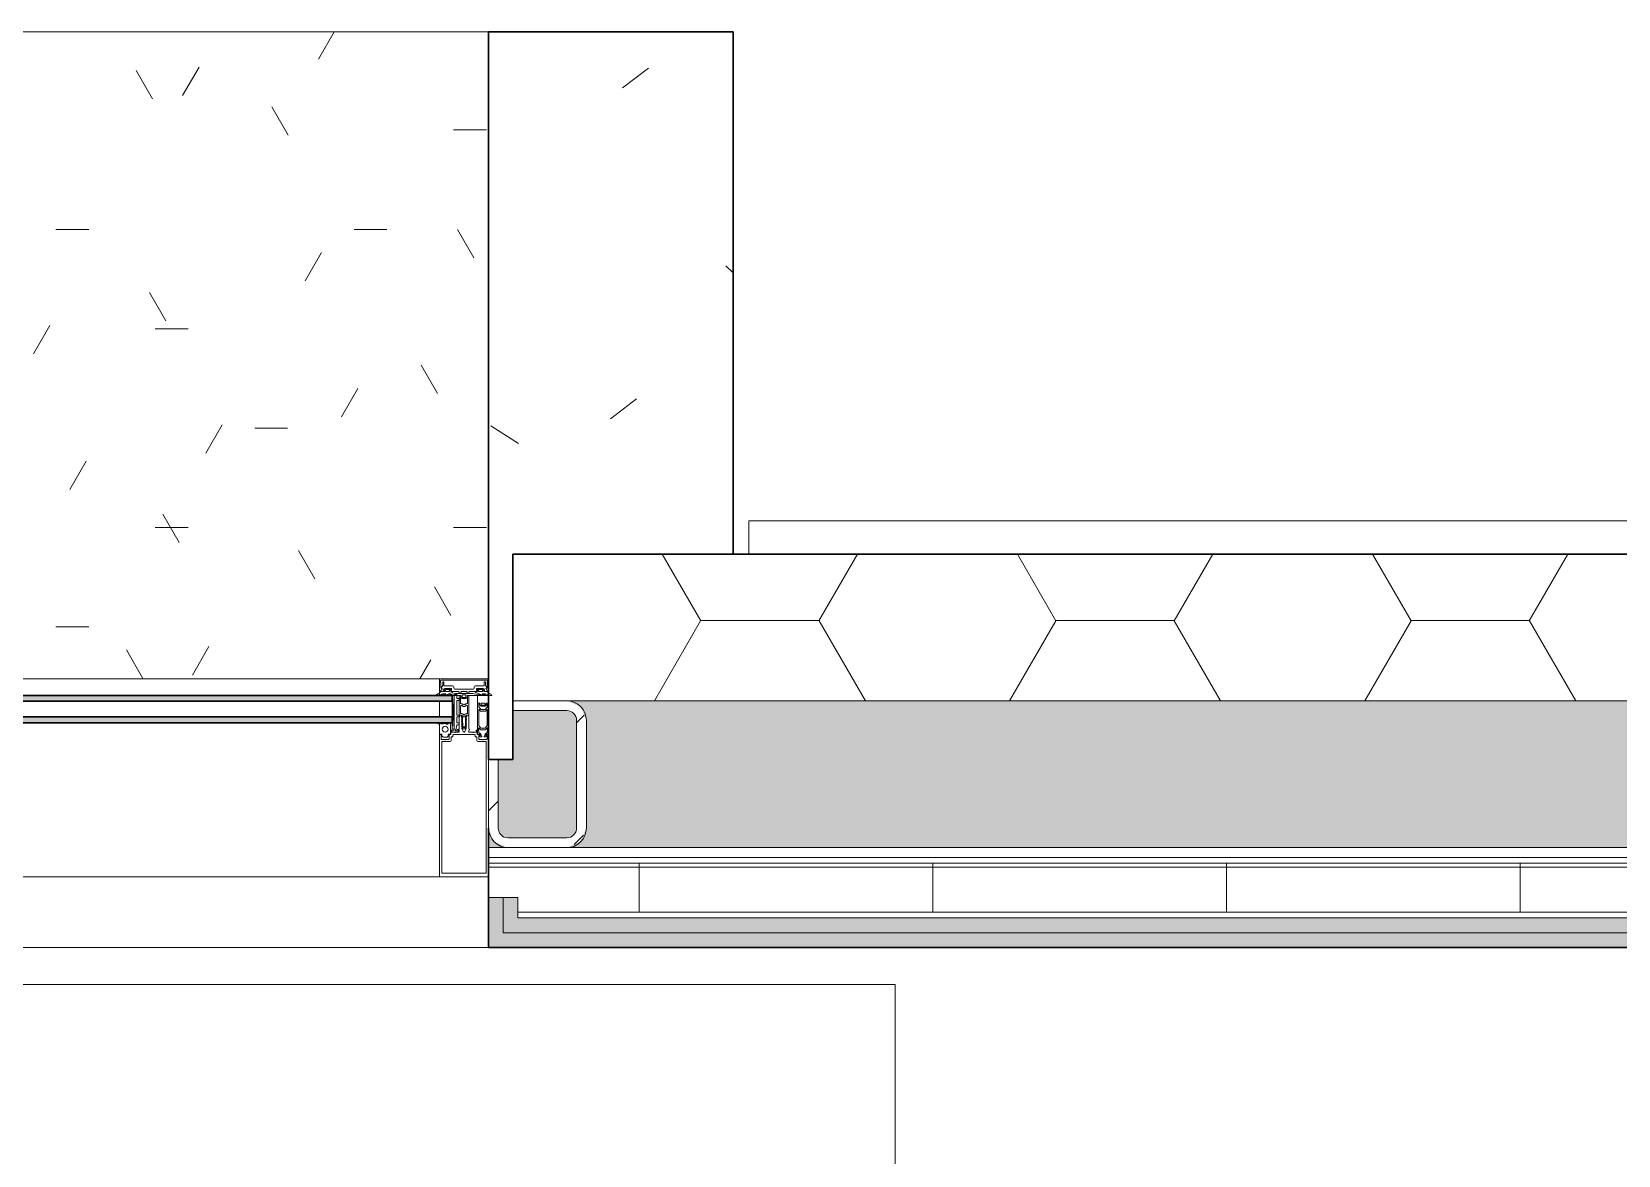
# Model space of a CAD drawing. Header units: millimetres. Extents: x 155920 to 295199, y -4084 to 97293.
# Drawn here: x 191951 to 193572, y 34033 to 35181 of the extents above; entities that cross this region are included whole.
import ezdxf

# ---------------------------------------------------------------- set-up
doc = ezdxf.new("R2010")
doc.units = ezdxf.units.MM
doc.header["$MEASUREMENT"] = 0
for name, color, linetype, lineweight in [('A-DETL-GENF', 7, 'CONTINUOUS', 9), ('A-GLAZ', 7, 'CONTINUOUS', 9), ('A-GLAZ-CURT', 7, 'CONTINUOUS', 9), ('A-GLAZ-CWMG', 7, 'CONTINUOUS', 9), ('A-WALL', 7, 'CONTINUOUS', 9), ('A-WALL-PATT', 7, 'CONTINUOUS', 25), ('I-FURN', 8, 'CONTINUOUS', 9), ('I-WALL', 7, 'CONTINUOUS', 9), ('S-COLS', 52, 'CONTINUOUS', 9)]:
    doc.layers.add(name, color=color, linetype=linetype, lineweight=lineweight)

msp = doc.modelspace()

# ---------------------------------------------------------------- hatches: boundary and pattern name
at = {"layer": 'A-GLAZ-CURT'}
h = msp.add_hatch(color=256, dxfattribs=at)
h.paths.add_polyline_path([(192380.8, 34474.8), (192380.8, 34480.8), (190858.8, 34480.8), (190858.8, 34474.8), (192324, 34474.8)], flags=0)
h.paths.add_polyline_path([(192380.8, 34496.8), (192380.8, 34502.8), (190858.8, 34502.8), (190858.8, 34496.8), (192324, 34496.8)], flags=0)
at = {"layer": 'A-WALL-PATT', "lineweight": 9}
h = msp.add_hatch(color=256, dxfattribs=at)
h.paths.add_polyline_path([(230738.8, 34347.3), (230990.8, 34347.3), (230990.8, 34497.3), (229692.8, 34497.3), (229692.8, 34347.3), (230298.1, 34347.3)], flags=0)
h.paths.add_polyline_path([(220908.8, 34347.3), (220908.8, 34497.3), (202317.8, 34497.3), (202317.8, 34347.3), (220879.3, 34347.3)], flags=0)
h.paths.add_polyline_path([(199908.8, 34347.3), (199908.8, 34497.3), (197442.8, 34497.3), (197442.8, 34347.3), (199799.2, 34347.3)], flags=0)
h.paths.add_polyline_path([(194658.8, 34347.3), (194658.8, 34497.3), (192497.8, 34497.3), (192512, 34491.5), (192517.8, 34477.3), (192517.8, 34367.3), (192512, 34353.2), (192497.8, 34347.3), (194417.1, 34347.3)], flags=0)
h.paths.add_polyline_path([(192423.7, 34347.3), (192435, 34348.5), (192423.7, 34353.2), (192417.8, 34367.3), (192417.8, 34347.3)], flags=0)
h.paths.add_polyline_path([(190803, 34347.3), (190808.8, 34347.3), (190808.8, 34367.3), (190803, 34353.2), (190788.8, 34347.3), (190798.8, 34347.3)], flags=0)
h.paths.add_polyline_path([(190718.8, 34347.3), (190728.8, 34347.3), (190714.7, 34353.2), (190708.8, 34367.3), (190708.8, 34477.3), (190714.7, 34491.5), (190728.8, 34497.3), (187318, 34497.3), (187318, 34347.3), (190714.7, 34347.3)], flags=0)
h.paths.add_polyline_path([(183652.8, 34347.3), (185283.8, 34347.3), (185283.8, 34497.3), (159942.8, 34497.3), (159942.8, 34347.3), (183432.8, 34347.3)], flags=0)
h.paths.add_polyline_path([(157908.7, 34347.3), (157908.7, 34497.3), (156603.8, 34497.3), (156603.8, 34347.3), (157340, 34347.3)], flags=0)
h.paths.add_polyline_path([(192442.8, 34357.3), (192497.8, 34357.3), (192504.9, 34360.3), (192507.8, 34367.3), (192507.8, 34477.3), (192504.9, 34484.4), (192497.8, 34487.3), (192442.8, 34487.3), (192442.8, 34437.3), (192427.8, 34437.3), (192427.8, 34367.3), (192430.8, 34360.3), (192437.8, 34357.3)], flags=0)
h.paths.add_polyline_path([(190728.8, 34357.3), (190788.8, 34357.3), (190795.9, 34360.3), (190798.8, 34367.3), (190798.8, 34437.3), (190783.8, 34437.3), (190783.8, 34487.3), (190728.8, 34487.3), (190721.8, 34484.4), (190718.8, 34477.3), (190718.8, 34367.3), (190721.8, 34360.3)], flags=0)
h = msp.add_hatch(color=256, dxfattribs=at)
h.paths.add_polyline_path([(194118.1, 34245.3), (194658.8, 34245.3), (194658.8, 34296.3), (194643.8, 34296.3), (194643.8, 34260.3), (192432.8, 34260.3), (192432.8, 34296.3), (192417.8, 34296.3), (192417.8, 34245.3), (193819.1, 34245.3)], flags=0)
h.paths.add_polyline_path([(190808.8, 34245.3), (190808.8, 34296.3), (190793.8, 34296.3), (190793.8, 34260.3), (189398.8, 34260.3), (189398.8, 34245.3), (190231, 34245.3)], flags=0)
h.paths.add_polyline_path([(197480.3, 34245.3), (197480.3, 34260.3), (197457.8, 34260.3), (197457.8, 34296.3), (197442.8, 34296.3), (197442.8, 34245.3)], flags=0)
at = {"layer": 'A-WALL-PATT', "lineweight": 5}
h = msp.add_hatch(color=256, dxfattribs=at)
h.paths.add_polyline_path([(194417.1, 34260.3), (194643.8, 34260.3), (194643.8, 34296.3), (194628.8, 34296.3), (194628.8, 34275.3), (192447.8, 34275.3), (192447.8, 34296.3), (192432.8, 34296.3), (192432.8, 34260.3), (194118.1, 34260.3)], flags=0)
h.paths.add_polyline_path([(197480.3, 34260.3), (197480.3, 34275.3), (197472.8, 34275.3), (197472.8, 34296.3), (197457.8, 34296.3), (197457.8, 34260.3)], flags=0)
h.paths.add_polyline_path([(189398.8, 34260.3), (190793.8, 34260.3), (190793.8, 34296.3), (190778.8, 34296.3), (190778.8, 34275.3), (189398.8, 34275.3)], flags=0)

# ---------------------------------------------------------------- linework, layer by layer
at = {"layer": 'A-DETL-GENF'}
for p, q in [((192367.8, 34507.3), (192367.8, 34518.3)), ((192368.8, 34517.8), (192368.8, 34516.5)), ((192369, 34516.1), (192369, 34510.7)), ((192369.3, 34519.8), (192416.3, 34519.8)), ((192370, 34518.3), (192369.3, 34518.3)), ((192371, 34513.1), (192369.6, 34510.7)), ((192412.1, 34518.3), (192370, 34518.3)), ((192371, 34516.3), (192371, 34513.4)), ((192371.8, 34516.8), (192371.5, 34516.8)), ((192372.3, 34513), (192372.3, 34516.3)), ((192381.5, 34512.5), (192372.8, 34512.5)), ((192412.8, 34512.5), (192404.1, 34512.5)), ((192416.3, 34518.3), (192412.1, 34518.3)), ((192413.3, 34516.3), (192413.3, 34513)), ((192414.1, 34516.8), (192413.8, 34516.8)), ((192414.6, 34513.4), (192414.6, 34516.3)), ((192416.1, 34510.7), (192414.7, 34513.1)), ((192416.6, 34510.6), (192416.6, 34516.1)), ((192416.8, 34516.5), (192416.8, 34517.8)), ((192417.8, 34518.3), (192417.8, 34507.3)), ((192365.6, 34502.8), (192364.7, 34502.8)), ((192368.7, 34506.8), (192368.3, 34506.8)), ((192370.4, 34509.7), (192368.9, 34507.1)), ((192370.2, 34509.7), (192368.9, 34506.9)), ((192369, 34506.8), (192371.9, 34506.8)), ((192369.1, 34510.5), (192370.2, 34509.9)), ((192369.2, 34506.8), (192372.5, 34506.8)), ((192369.6, 34510.4), (192370.3, 34510)), ((192371, 34503.3), (192376.2, 34503.3)), ((192387.8, 34502.8), (192371, 34502.8)), ((192371.8, 34508), (192371.8, 34508.5)), ((192372.5, 34507.9), (192372, 34507.8)), ((192372, 34504.1), (192374.1, 34504.4)), ((192372.3, 34508.5), (192373.8, 34509.8)), ((192374, 34504.6), (192372.3, 34504.6)), ((192372.7, 34507.9), (192372.5, 34507.9)), ((192372.7, 34507), (192372.7, 34507.9)), ((192373.3, 34510), (192379.5, 34510)), ((192373.8, 34509.8), (192378, 34509.8)), ((192373.9, 34508.3), (192373.9, 34507.3)), ((192377.4, 34508.8), (192374.4, 34508.8)), ((192374.4, 34506.8), (192377.4, 34506.8)), ((192380.6, 34505.7), (192376.7, 34504.1)), ((192377, 34503.4), (192384.2, 34504.7)), ((192377.9, 34507.3), (192377.9, 34508.3)), ((192378, 34509.8), (192379.5, 34508.5)), ((192379.2, 34507.9), (192379.2, 34507)), ((192379.4, 34507.9), (192379.2, 34507.9)), ((192379.8, 34507.8), (192379.4, 34507.9)), ((192379.4, 34506.8), (192380.9, 34506.8)), ((192380, 34509.5), (192380, 34508)), ((192380, 34506.8), (192387.3, 34506.8)), ((192380.8, 34502.3), (192382.8, 34468.3)), ((192382.8, 34502.3), (192380.8, 34468.3)), ((192380.8, 34502.3), (192382.8, 34502.3)), ((192380.8, 34468.3), (192380.8, 34502.3)), ((192380.9, 34506.8), (192380.9, 34506.1)), ((192382.5, 34510.3), (192382.5, 34511.5)), ((192382.8, 34468.3), (192382.8, 34503.3)), ((192382.8, 34502.3), (192382.8, 34468.3)), ((192383.3, 34503.8), (192384.8, 34503.8)), ((192392.8, 34509.3), (192383.5, 34509.3)), ((192385.3, 34503.3), (192385.3, 34500.3)), ((192385.3, 34497.3), (192385.3, 34483.3)), ((192385.8, 34499.8), (192388.2, 34499.8)), ((192388.2, 34497.8), (192385.8, 34497.8)), ((192386, 34504.8), (192392.8, 34504.8)), ((192387.8, 34506.3), (192387.8, 34505.3)), ((192389.2, 34502.8), (192387.8, 34502.8)), ((192387.8, 34502.6), (192387.8, 34483.3)), ((192388.9, 34502.8), (192388, 34502.8)), ((192388.3, 34504.8), (192389.2, 34504.8)), ((192388.4, 34499.6), (192388.4, 34498)), ((192389.1, 34501.9), (192389.6, 34501.9)), ((192389.3, 34494.8), (192389.1, 34501.9)), ((192390.8, 34499.8), (192389.2, 34501.1)), ((192389.4, 34501.7), (192389.6, 34501.7)), ((192389.6, 34501.7), (192389.6, 34502.4)), ((192389.7, 34505.3), (192389.7, 34506.3)), ((192390.2, 34506.8), (192392.5, 34506.8)), ((192390.8, 34502.9), (192390.8, 34501.3)), ((192394.8, 34499.8), (192390.8, 34499.8)), ((192392.8, 34503.4), (192391.3, 34503.4)), ((192391.3, 34500.8), (192394.3, 34500.8)), ((192402.1, 34509.3), (192392.8, 34509.3)), ((192392.8, 34504.8), (192399.7, 34504.8)), ((192394.3, 34503.4), (192392.8, 34503.4)), ((192393.1, 34506.8), (192395.4, 34506.8)), ((192394.8, 34501.3), (192394.8, 34502.9)), ((192396.4, 34501.1), (192394.8, 34499.8)), ((192395.9, 34506.3), (192395.9, 34505.3)), ((192396.1, 34502.4), (192396.1, 34501.7)), ((192396.1, 34501.9), (192396.5, 34501.9)), ((192396.1, 34501.7), (192396.3, 34501.7)), ((192396.4, 34504.8), (192397.3, 34504.8)), ((192396.5, 34501.9), (192396.4, 34495.3)), ((192397.8, 34502.8), (192396.5, 34502.8)), ((192397.6, 34502.8), (192396.8, 34502.8)), ((192397.8, 34505.3), (192397.8, 34506.3)), ((192414.6, 34502.8), (192397.8, 34502.8)), ((192397.8, 34493), (192397.8, 34502.6)), ((192398.3, 34506.8), (192405.7, 34506.8)), ((192401.4, 34504.7), (192408.6, 34503.4)), ((192403.1, 34511.5), (192403.1, 34510.3)), ((192404.7, 34506.8), (192404.7, 34506.1)), ((192406.3, 34506.8), (192404.7, 34506.8)), ((192405, 34505.7), (192408.9, 34504.1)), ((192405.6, 34508), (192405.6, 34509.5)), ((192405.8, 34507.8), (192406.3, 34507.9)), ((192406.1, 34510), (192412.3, 34510)), ((192407.6, 34509.8), (192406.1, 34508.5)), ((192406.3, 34507.9), (192406.5, 34507.9)), ((192406.5, 34507.9), (192406.5, 34507)), ((192406.6, 34502.8), (192406.6, 34498.8)), ((192417.8, 34502.8), (192406.6, 34502.8)), ((192406.6, 34498.8), (192406.6, 34494.8)), ((192411.8, 34509.8), (192407.6, 34509.8)), ((192407.7, 34507.3), (192407.7, 34508.3)), ((192408.2, 34508.8), (192411.2, 34508.8)), ((192411.2, 34506.8), (192408.2, 34506.8)), ((192409.5, 34503.3), (192414.6, 34503.3)), ((192411.6, 34504.6), (192413.4, 34504.6)), ((192413.7, 34504.1), (192411.6, 34504.4)), ((192411.7, 34508.3), (192411.7, 34507.3)), ((192413.3, 34508.5), (192411.8, 34509.8)), ((192413, 34507.9), (192413.2, 34507.9)), ((192413, 34507), (192413, 34507.9)), ((192413.2, 34507.9), (192413.6, 34507.8)), ((192416.4, 34506.8), (192413.2, 34506.8)), ((192413.8, 34508.5), (192413.8, 34508)), ((192413.8, 34506.8), (192416.6, 34506.8)), ((192415.3, 34510), (192416, 34510.4)), ((192416.8, 34507.1), (192415.3, 34509.7)), ((192416.8, 34506.9), (192415.4, 34509.6)), ((192415.5, 34509.9), (192416.5, 34510.4)), ((192417.3, 34506.8), (192417, 34506.8)), ((192417.8, 34494.8), (192417.8, 34502.8)), ((192420, 34502.8), (192421, 34502.8)), ((192385.3, 34480.3), (192385.3, 34475.3)), ((192385.8, 34482.8), (192387.9, 34482.8)), ((192387.9, 34480.8), (192385.8, 34480.8)), ((192387.8, 34468.9), (192387.8, 34482.3)), ((192388.1, 34482.6), (192388.1, 34481)), ((192388.3, 34482.8), (192390.3, 34482.8)), ((192390.2, 34482.8), (192388.3, 34482.8)), ((192389.3, 34484.8), (192389.3, 34492)), ((192390.2, 34494.3), (192389.8, 34494.3)), ((192389.8, 34492.5), (192390.2, 34492.5)), ((192390.3, 34484.3), (192389.8, 34484.3)), ((192389.8, 34481.6), (192390.6, 34480.7)), ((192390.5, 34481.9), (192390, 34481.9)), ((192390.6, 34480.3), (192390.2, 34480.1)), ((192390.2, 34480.1), (192390.6, 34479.9)), ((192390.7, 34482.3), (192390.7, 34482.1)), ((192392.7, 34482.6), (192391.8, 34483.6)), ((192393.8, 34483.6), (192393, 34482.6)), ((192394.9, 34482.1), (192394.9, 34482.3)), ((192394.9, 34479.6), (192394.9, 34480.4)), ((192395.6, 34481.9), (192395.1, 34481.9)), ((192395.1, 34480.8), (192395.8, 34481.5)), ((192395.8, 34484.3), (192395.4, 34484.3)), ((192395.4, 34482.8), (192397.3, 34482.8)), ((192397.3, 34482.8), (192395.4, 34482.8)), ((192395.8, 34494.3), (192395.5, 34494.3)), ((192395.5, 34492.5), (192395.7, 34492.5)), ((192395.7, 34492.5), (192395.8, 34492.5)), ((192395.8, 34481.5), (192395.8, 34481.7)), ((192396.4, 34495.3), (192396.3, 34494.8)), ((192396.3, 34492), (192396.3, 34484.8)), ((192397.8, 34483.3), (192397.8, 34493)), ((192397.8, 34482.3), (192397.8, 34468.9)), ((192406.6, 34494.8), (192408.6, 34494.8)), ((192406.6, 34494.3), (192406.6, 34463)), ((192408.1, 34494.8), (192407.1, 34494.8)), ((192407.8, 34480.3), (192407.8, 34488.3)), ((192407.8, 34472.3), (192407.8, 34480.3)), ((192408.1, 34491), (192408.1, 34493.6)), ((192410.1, 34488.5), (192408.2, 34490.7)), ((192408.2, 34488.4), (192409.4, 34487)), ((192408.3, 34493.8), (192408.9, 34493.8)), ((192408.7, 34493.2), (192410.3, 34491.8)), ((192409, 34493.7), (192408.8, 34493.7)), ((192408.9, 34493.8), (192409, 34494.4)), ((192409.8, 34486.8), (192414.7, 34486.8)), ((192410.3, 34493.3), (192410.3, 34494.3)), ((192410.3, 34491.8), (192414.3, 34491.8)), ((192411.9, 34488.3), (192410.5, 34488.3)), ((192410.8, 34494.8), (192412.3, 34494.8)), ((192413.8, 34492.8), (192410.8, 34492.8)), ((192412.3, 34494.8), (192413.8, 34494.8)), ((192414, 34488.3), (192412.5, 34488.3)), ((192414.3, 34494.3), (192414.3, 34493.3)), ((192414.3, 34491.8), (192415.9, 34493.2)), ((192416.3, 34490.8), (192414.4, 34488.5)), ((192415.1, 34487), (192416.3, 34488.4)), ((192415.5, 34493.7), (192415.5, 34494.4)), ((192415.5, 34493.8), (192416.1, 34493.8)), ((192415.7, 34493.7), (192415.5, 34493.8)), ((192415.9, 34494.8), (192417.8, 34494.8)), ((192417.3, 34494.8), (192416.3, 34494.8)), ((192416.3, 34493.6), (192416.3, 34490.8)), ((192416.6, 34488.3), (192416.6, 34472.3)), ((192417.8, 34463), (192417.8, 34494.3)), ((192369.1, 34474.8), (192366.7, 34474.8)), ((192367.8, 34472.4), (192367.8, 34463.2)), ((192369.1, 34474.4), (192369.1, 34474.8)), ((192371.1, 34473.9), (192369.6, 34473.9)), ((192373.4, 34474.2), (192372.1, 34474.2)), ((192377.5, 34474.8), (192374.8, 34474.8)), ((192374.8, 34473.8), (192376.2, 34473.8)), ((192376.2, 34473.3), (192375.3, 34473.3)), ((192379, 34463.2), (192379, 34473.3)), ((192379.3, 34463), (192379.3, 34466.5)), ((192379.4, 34466.7), (192379.7, 34467.1)), ((192380.1, 34466.2), (192380.1, 34465.5)), ((192380.4, 34466.7), (192380.2, 34466.5)), ((192380.3, 34465.3), (192383.3, 34465.3)), ((192380.6, 34466.6), (192382.3, 34467.3)), ((192382.8, 34468.3), (192380.8, 34468.3)), ((192384.9, 34465.3), (192380.9, 34465.3)), ((192384, 34467.4), (192383.8, 34467.3)), ((192383.9, 34465.3), (192387.6, 34465.3)), ((192384, 34466.5), (192385.1, 34466.5)), ((192385.3, 34472.4), (192384.3, 34467.7)), ((192385.8, 34474.8), (192387.8, 34474.8)), ((192387.8, 34472.8), (192385.8, 34472.8)), ((192385.9, 34467.3), (192385.9, 34467.8)), ((192386.1, 34468), (192386.9, 34468)), ((192387.1, 34467.8), (192387.1, 34467)), ((192387.3, 34467.8), (192387.8, 34468.7)), ((192387.6, 34467.5), (192387.4, 34467.5)), ((192387.8, 34465.5), (192387.8, 34467.3)), ((192388, 34474.6), (192388, 34473)), ((192390.5, 34478.5), (192390.2, 34478.3)), ((192390.2, 34478.3), (192390.6, 34478.1)), ((192390.6, 34476.7), (192390.2, 34476.5)), ((192390.2, 34476.5), (192390.6, 34476.3)), ((192390.6, 34474.9), (192390.2, 34474.7)), ((192390.2, 34474.7), (192390.6, 34474.5)), ((192390.6, 34473.1), (192390.2, 34472.9)), ((192390.2, 34472.9), (192390.6, 34472.7)), ((192390.6, 34471.3), (192390.2, 34471.1)), ((192390.2, 34471.1), (192390.6, 34470.9)), ((192390.6, 34469.5), (192390.2, 34469.3)), ((192390.2, 34469.3), (192390.6, 34469.1)), ((192390.5, 34478.2), (192390.6, 34477.9)), ((192390.5, 34475.5), (192390.6, 34475.2)), ((192390.6, 34477.9), (192390.7, 34476.9)), ((192390.6, 34476.3), (192390.6, 34475.8)), ((192390.6, 34475.2), (192390.7, 34476.1)), ((192390.7, 34479.7), (192390.7, 34478.6)), ((192390.7, 34474.3), (192390.7, 34473.3)), ((192390.7, 34472.5), (192390.7, 34471.5)), ((192390.7, 34470.7), (192390.8, 34469.7)), ((192390.8, 34469.7), (192391.6, 34468.4)), ((192390.8, 34468.7), (192391.9, 34465.9)), ((192392, 34468.7), (192391.6, 34469.5)), ((192391.8, 34469.8), (192393.9, 34469.8)), ((192392.8, 34470.8), (192392, 34470.8)), ((192393.7, 34470.8), (192392.8, 34470.8)), ((192394, 34469.5), (192393.6, 34468.7)), ((192393.8, 34465.9), (192394.9, 34468.7)), ((192394.1, 34468.4), (192394.8, 34469.7)), ((192394.8, 34469.7), (192394.9, 34468.9)), ((192394.9, 34478.8), (192395, 34477.9)), ((192394.9, 34476), (192394.9, 34477)), ((192394.9, 34474.2), (192395, 34475.2)), ((192394.9, 34472.4), (192394.9, 34473.4)), ((192394.9, 34470.6), (192394.9, 34471.6)), ((192395.4, 34479.2), (192395, 34479.4)), ((192395, 34479), (192395.4, 34479.2)), ((192395, 34477.9), (192395.2, 34478.2)), ((192395.4, 34477.4), (192395, 34477.6)), ((192395, 34477.2), (192395.4, 34477.4)), ((192395, 34475.8), (192395, 34476.3)), ((192395.4, 34475.6), (192395, 34475.8)), ((192395, 34475.4), (192395.4, 34475.6)), ((192395, 34475.2), (192395.2, 34475.5)), ((192395.4, 34473.8), (192395, 34474)), ((192395, 34473.6), (192395.4, 34473.8)), ((192395.4, 34472), (192395, 34472.2)), ((192395, 34471.8), (192395.4, 34472)), ((192395.4, 34470.2), (192395, 34470.4)), ((192395, 34470), (192395.4, 34470.2)), ((192397.8, 34467.3), (192397.8, 34465.5)), ((192397.9, 34468.7), (192398.4, 34467.8)), ((192398.2, 34467.5), (192398, 34467.5)), ((192398, 34465.3), (192401.8, 34465.3)), ((192402.4, 34465.3), (192405.3, 34465.3)), ((192405.4, 34466.5), (192405.3, 34466.7)), ((192405.5, 34465.5), (192405.5, 34466.2)), ((192406, 34467.1), (192406.2, 34466.7)), ((192406.3, 34466.5), (192406.3, 34463)), ((192407.6, 34466.9), (192407.6, 34469.5)), ((192407.8, 34464.5), (192407.8, 34466.5)), ((192410.1, 34469.5), (192407.9, 34472.1)), ((192408, 34469.7), (192409.4, 34468)), ((192408.3, 34464.3), (192408, 34464.3)), ((192409.8, 34467.8), (192414.7, 34467.8)), ((192411.9, 34469.3), (192410.5, 34469.3)), ((192414, 34469.3), (192412.5, 34469.3)), ((192416.6, 34472.1), (192414.4, 34469.5)), ((192415.1, 34468), (192416.5, 34469.7)), ((192416.4, 34464.3), (192416.1, 34464.3)), ((192416.6, 34466.5), (192416.6, 34464.5)), ((192416.8, 34469.5), (192416.8, 34466.9)), ((192367.8, 34463.2), (192369.8, 34463.2)), ((192367.8, 34450.1), (192367.8, 34462.3)), ((192367.8, 34329), (192367.8, 34450.1)), ((192368.3, 34462.8), (192369.4, 34462.8)), ((192369.3, 34461.6), (192369.3, 34458.3)), ((192371.5, 34460.2), (192369.4, 34461.9)), ((192370.1, 34461.8), (192369.5, 34461.8)), ((192370.2, 34462.2), (192369.6, 34462.2)), ((192369.8, 34457.8), (192373.1, 34457.8)), ((192369.9, 34461.6), (192371.5, 34460.2)), ((192370.2, 34462.2), (192370.2, 34462.8)), ((192370.3, 34455.3), (192370.3, 34450.1)), ((192370.3, 34450.1), (192370.3, 34329)), ((192378.7, 34455.8), (192370.8, 34455.8)), ((192371.5, 34460.2), (192375.5, 34460.2)), ((192373.7, 34457.8), (192377, 34457.8)), ((192375.5, 34460.2), (192377.5, 34461.9)), ((192376.7, 34462.2), (192376.7, 34462.8)), ((192376.7, 34462.2), (192377.3, 34462.2)), ((192377.3, 34461.8), (192376.7, 34461.8)), ((192377.1, 34463.2), (192379, 34463.2)), ((192377.5, 34462.8), (192379.1, 34462.8)), ((192377.5, 34458.3), (192377.5, 34461.6)), ((192379.7, 34460.1), (192379.7, 34456.8)), ((192381, 34460.6), (192380.2, 34460.6)), ((192381.5, 34462.3), (192381.5, 34461.1)), ((192387.4, 34462.8), (192382, 34462.8)), ((192392.8, 34462.8), (192387.4, 34462.8)), ((192403.6, 34462.8), (192392.8, 34462.8)), ((192404.1, 34461.1), (192404.1, 34462.3)), ((192405.4, 34460.6), (192404.6, 34460.6)), ((192405.9, 34456.8), (192405.9, 34460.1)), ((192406.5, 34462.8), (192408.2, 34462.8)), ((192406.8, 34462.8), (192407.6, 34462.8)), ((192414.8, 34455.8), (192406.9, 34455.8)), ((192407.6, 34462.8), (192408.3, 34463.1)), ((192408.1, 34461.6), (192408.1, 34458.3)), ((192408.9, 34461.8), (192408.3, 34461.8)), ((192408.6, 34457.8), (192411.9, 34457.8)), ((192408.7, 34461), (192409.2, 34460.4)), ((192409.2, 34462.3), (192409.1, 34461.7)), ((192409.2, 34460.4), (192410.5, 34460.4)), ((192410.3, 34461.5), (192410.3, 34462.3)), ((192410.8, 34461.3), (192410.5, 34461.3)), ((192411, 34460.9), (192411, 34461.1)), ((192412.5, 34457.8), (192415.8, 34457.8)), ((192413.5, 34461.1), (192413.5, 34460.9)), ((192413.9, 34461.3), (192413.7, 34461.3)), ((192414, 34460.4), (192415.2, 34460.4)), ((192414.1, 34462.3), (192414.1, 34461.5)), ((192415.4, 34461.7), (192415.2, 34462.3)), ((192415.2, 34460.4), (192415.8, 34461)), ((192415.3, 34450.1), (192415.3, 34455.3)), ((192415.3, 34329), (192415.3, 34450.1)), ((192416.1, 34461.8), (192415.5, 34461.8)), ((192416.1, 34463.1), (192416.8, 34462.8)), ((192416.3, 34462.8), (192417.3, 34462.8)), ((192416.3, 34458.3), (192416.3, 34461.6)), ((192416.8, 34462.8), (192417.6, 34462.8)), ((192417.8, 34462.3), (192417.8, 34450.1)), ((192417.8, 34329), (192417.8, 34450.1)), ((192367.8, 34329), (192367.8, 34318.3)), ((192370.3, 34321.6), (192370.3, 34329)), ((192414.8, 34321.1), (192370.8, 34321.1)), ((192415.3, 34329), (192415.3, 34321.6)), ((192417.8, 34318.3), (192417.8, 34329)), ((192368.8, 34317.3), (192416.8, 34317.3))]:
    msp.add_line(p, q, dxfattribs=at)
msp.add_circle((192373.5, 34468.3), 3, dxfattribs=at)
for centre, radius, start, end in [((192369.3, 34518.3), 1.5, 90, 180), ((192369.3, 34517.8), 0.5, 90, 180), ((192369, 34516.5), 0.2, 180, 240.0066), ((192368.8, 34516.1), 0.2, 0, 60.0066), ((192371.5, 34516.3), 0.5, 90, 180), ((192370.5, 34513.4), 0.5, 330, 0), ((192371.8, 34516.3), 0.5, 0, 90), ((192372.8, 34513), 0.5, 180, 270), ((192381.5, 34511.5), 1, 0, 90), ((192404.1, 34511.5), 1, 90, 180), ((192412.8, 34513), 0.5, 270, 0), ((192413.8, 34516.3), 0.5, 90, 180), ((192414.1, 34516.3), 0.5, 0, 90), ((192415.1, 34513.4), 0.5, 180, 210), ((192416.3, 34518.3), 1.5, 0, 90), ((192416.3, 34517.8), 0.5, 0, 90), ((192416.8, 34516.1), 0.2, 120, 180), ((192416.6, 34516.5), 0.2, 300, 0), ((192364.7, 34503.1), 0.25, 151.0662, 270), ((192366.2, 34502.2), 2, 109.948, 151.0662), ((192363.1, 34510.7), 7, 289.948, 324.4239), ((192365.6, 34504.3), 1.5, 270, 283.3207), ((192355.4, 34547.6), 46, 283.3207, 290.1437), ((192368.3, 34507.3), 0.5, 180, 270), ((192368.7, 34507), 0.2, 270, 333.4345), ((192369, 34507), 0.2, 149.2563, 270), ((192369.2, 34506.3), 0.5, 90, 144.4239), ((192369.2, 34510.7), 0.2, 180, 239.9992), ((192369.7, 34510.6), 0.2, 150, 240), ((192370.1, 34509.7), 0.2, 333.4345, 59.9992), ((192370.2, 34509.8), 0.2, 329.2563, 60), ((192371, 34503.1), 0.2, 90, 180), ((192371, 34503), 0.2, 180, 270), ((192372.3, 34501.6), 3, 90, 110.1437), ((192372.1, 34503.7), 0.4, 111.8287, 270), ((192373.3, 34508.5), 1.5, 90, 180), ((192372, 34508), 0.2, 180, 270), ((192371.9, 34507.8), 1, 270, 345.5225), ((192373, 34511.9), 8.63, 264.1001, 279.8385), ((192372.5, 34508.2), 0.3, 132, 259.9999), ((192372.5, 34507), 0.2, 270, 0), ((192372.6, 34507.6), 0.2, 345.5225, 89.9999), ((192374.4, 34508.3), 0.5, 90, 180), ((192374.4, 34507.3), 0.5, 180, 224.9999), ((192374, 34504.5), 0.1, 291.8289, 90), ((192374.4, 34507.3), 0.5, 225, 270), ((192373, 34511.9), 8.63, 279.8385, 295.5769), ((192376.2, 34508.3), 5, 270, 280), ((192377.4, 34508.3), 0.5, 0, 90), ((192377.4, 34507.3), 0.5, 270, 0), ((192379.2, 34507.6), 0.2, 90.0001, 194.4775), ((192380, 34507.8), 1, 194.4775, 270), ((192379.4, 34507), 0.2, 180, 270), ((192379.3, 34508.2), 0.3, 280, 48), ((192379.5, 34509.5), 0.5, 0, 90), ((192379.8, 34508), 0.2, 270, 0), ((192380.4, 34506.1), 0.5, 292.0362, 0), ((192383.5, 34510.3), 1, 180, 270), ((192383.3, 34503.3), 0.5, 90, 180), ((192386, 34494.8), 10, 90, 100), ((192384.8, 34503.3), 0.5, 0, 90), ((192385.8, 34500.3), 0.5, 180, 270), ((192385.8, 34497.3), 0.5, 90, 180), ((192387.3, 34506.3), 0.5, 0, 90), ((192388.3, 34505.3), 0.5, 180, 270), ((192388, 34502.6), 0.2, 90, 180), ((192388.2, 34499.6), 0.2, 359, 90), ((192388.2, 34498), 0.2, 270, 359), ((192388.9, 34501.9), 0.9, 16.6016, 90), ((192389.4, 34501.4), 0.3, 100.0001, 230), ((192389.2, 34505.3), 0.5, 270, 0), ((192389.2, 34502.4), 0.4, 0, 90), ((192389.6, 34502.1), 0.2, 270, 0), ((192390.2, 34506.3), 0.5, 90, 180), ((192391.3, 34502.9), 0.5, 90, 180), ((192391.3, 34501.3), 0.5, 180, 270), ((192392.8, 34506.8), 0.3, 90, 180), ((192392.8, 34506.8), 0.3, 360, 90), ((192394.3, 34502.9), 0.5, 0, 90), ((192394.3, 34501.3), 0.5, 270, 0), ((192395.4, 34506.3), 0.5, 0, 90), ((192396.4, 34505.3), 0.5, 180, 270), ((192396.8, 34501.9), 0.9, 90, 163.3984), ((192396.1, 34502.1), 0.2, 180, 270), ((192396.5, 34502.4), 0.4, 90, 180), ((192396.2, 34501.4), 0.3, 310, 79.9999), ((192397.3, 34505.3), 0.5, 270, 0), ((192397.6, 34502.6), 0.2, 0, 90), ((192398.3, 34506.3), 0.5, 90, 180), ((192399.7, 34494.8), 10, 80, 90), ((192402.1, 34510.3), 1, 270, 0), ((192405.2, 34506.1), 0.5, 180, 247.9638), ((192406.1, 34509.5), 0.5, 90, 180), ((192405.8, 34508), 0.2, 180, 270), ((192405.7, 34507.8), 1, 270, 345.5225), ((192406.3, 34508.2), 0.3, 132, 259.9999), ((192406.3, 34507), 0.2, 270, 0), ((192406.4, 34507.6), 0.2, 345.5225, 89.9999), ((192408.2, 34508.3), 0.5, 90, 180), ((192408.2, 34507.3), 0.5, 180, 270), ((192409.5, 34508.3), 5, 260, 270), ((192412.7, 34511.9), 8.63, 244.4231, 260.1615), ((192411.2, 34508.3), 0.5, 0, 90), ((192411.2, 34507.3), 0.5, 270, 315), ((192412.7, 34511.9), 8.63, 260.1615, 275.8999), ((192411.6, 34504.5), 0.1, 90, 248.1714), ((192411.2, 34507.3), 0.5, 315, 0), ((192412.3, 34508.5), 1.5, 0, 90), ((192413, 34507.6), 0.2, 90.0001, 194.4775), ((192413.8, 34507.8), 1, 194.4775, 270), ((192413.2, 34507), 0.2, 180, 270), ((192413.1, 34508.2), 0.3, 280, 48), ((192413.4, 34501.6), 3, 69.8563, 90), ((192413.5, 34503.7), 0.4, 270, 68.1713), ((192413.6, 34508), 0.2, 270, 0), ((192430.3, 34547.6), 46, 249.8563, 256.6793), ((192414.6, 34503.1), 0.2, 360, 90), ((192414.6, 34503), 0.2, 270, 0), ((192415.4, 34509.8), 0.2, 120, 210.7437), ((192415.6, 34509.7), 0.2, 116.565, 206.565), ((192415.9, 34510.6), 0.2, 300, 30), ((192416.4, 34506.3), 0.5, 35.5761, 90), ((192416.4, 34510.6), 0.2, 296.565, 0), ((192416.6, 34507), 0.2, 270, 30.7437), ((192417, 34507), 0.2, 206.565, 270), ((192422.5, 34510.7), 7, 215.5761, 250.052), ((192417.3, 34507.3), 0.5, 270, 0), ((192420, 34504.3), 1.5, 256.6793, 270), ((192419.5, 34502.2), 2, 28.9338, 70.052), ((192421, 34503.1), 0.25, 270, 28.9338), ((192385.8, 34483.3), 0.5, 180, 270), ((192385.8, 34480.3), 0.5, 90, 180), ((192388.3, 34483.3), 0.5, 180, 270), ((192388.3, 34482.3), 0.5, 90, 180), ((192387.9, 34482.6), 0.2, 359, 90), ((192387.9, 34481), 0.2, 270, 359), ((192389.8, 34494.8), 0.5, 181.5074, 270), ((192389.8, 34492), 0.5, 90, 180), ((192389.8, 34484.8), 0.5, 180, 270), ((192390, 34481.7), 0.2, 90, 180), ((192390.2, 34492.3), 2, 48.5904, 90), ((192390.2, 34490.5), 2, 48.5904, 90), ((192390.2, 34482.3), 0.5, 0, 90), ((192390.3, 34482.3), 2, 40, 90), ((192390.3, 34482.3), 0.5, 356.762, 90), ((192390.5, 34482.1), 0.2, 270, 0), ((192390.5, 34480.5), 0.2, 300.0001, 21.156), ((192496.4, 34476.3), 105.7, 176.762, 178.7834), ((192496.4, 34476.3), 105, 177.3127, 182.7418), ((192391.6, 34481.2), 0.2, 51.4193, 177.3127), ((192392.8, 34495.3), 2, 228.5904, 270.0043), ((192392.8, 34493.5), 2, 228.5904, 270.0043), ((192392.8, 34482.7), 1.7, 231.4193, 270.0001), ((192392.8, 34482.7), 0.2, 220, 270.0002), ((192392.8, 34495.3), 2, 270.0042, 311.4097), ((192392.8, 34493.5), 2, 270.0042, 311.4097), ((192392.8, 34482.7), 0.2, 269.9998, 320), ((192392.8, 34482.7), 1.7, 269.9999, 308.5808), ((192395.4, 34482.3), 2, 90, 140), ((192394, 34481.2), 0.2, 65.6341, 128.5808), ((192394, 34481.2), 0.2, 2.6873, 65.6339), ((192395.5, 34492.3), 2, 90, 131.4097), ((192395.5, 34490.5), 2, 90, 131.4097), ((192289.3, 34476.3), 105, 357.2582, 2.6873), ((192395.4, 34482.3), 0.5, 90, 180), ((192395.4, 34482.3), 0.5, 90, 183.2381), ((192289.3, 34476.3), 105.7, 1.2165, 3.2381), ((192395.1, 34482.1), 0.2, 180, 270), ((192395.4, 34480.4), 0.5, 135, 180), ((192395.6, 34481.7), 0.2, 360, 90), ((192395.8, 34494.8), 0.5, 270, 358.4904), ((192395.8, 34492), 0.5, 0, 90), ((192395.8, 34484.8), 0.5, 270, 315), ((192395.8, 34484.8), 0.5, 315, 0), ((192397.3, 34483.3), 0.5, 270, 0), ((192397.3, 34482.3), 0.5, 0, 90), ((192407.1, 34494.3), 0.5, 135, 180), ((192407.1, 34494.3), 0.5, 90, 135), ((192408, 34488.3), 0.2, 40, 180), ((192408.1, 34493.8), 1.03, 15.7632, 90.1463), ((192408.3, 34493.6), 0.2, 90, 180), ((192408.6, 34491), 0.5, 180, 220), ((192408.6, 34494.4), 0.4, 360, 90), ((192408.9, 34493.4), 0.3, 99.9999, 230), ((192408.9, 34494), 0.2, 270.0001, 14.4775), ((192409.8, 34487.3), 0.5, 220, 270), ((192410.5, 34488.8), 0.5, 220, 270), ((192410.8, 34494.3), 0.5, 90, 180), ((192410.8, 34493.3), 0.5, 180, 270), ((192412.2, 34488.3), 0.3, 180, 0), ((192413.8, 34494.3), 0.5, 0, 90), ((192413.8, 34493.3), 0.5, 270, 0), ((192414, 34488.8), 0.5, 270, 320), ((192414.7, 34487.3), 0.5, 270, 320), ((192416.3, 34493.8), 1.03, 89.8537, 164.2368), ((192415.5, 34494), 0.2, 165.5225, 269.9999), ((192415.9, 34494.4), 0.4, 90, 180), ((192415.7, 34493.4), 0.3, 310, 80), ((192416.1, 34493.6), 0.2, 0, 90), ((192416.4, 34488.3), 0.2, 0, 140), ((192417.3, 34494.3), 0.5, 0, 90), ((192366.7, 34474.3), 0.5, 90, 260.6077), ((192366.3, 34472.4), 1.5, 0, 80.6077), ((192369.6, 34474.4), 0.5, 180, 270), ((192372.1, 34472.2), 2, 90, 121.7883), ((192373.4, 34472.2), 2, 37.4952, 90), ((192374.8, 34474.3), 0.5, 90, 270), ((192375.3, 34473.6), 0.3, 217.4952, 270), ((192376.2, 34473.6), 0.25, 270, 90), ((192377.5, 34473.3), 1.5, 0, 90), ((192379.8, 34466.5), 0.5, 144.9999, 180), ((192380, 34466.9), 0.4, 90, 144.9999), ((192380, 34466.9), 0.4, 325, 90), ((192380.6, 34466.2), 0.5, 145, 180), ((192380.3, 34465.5), 0.2, 180, 270), ((192380.9, 34466), 0.65, 115, 270), ((192381.8, 34468.2), 1, 295, 359.9999), ((192383.6, 34465.3), 0.3, 180, 0), ((192384, 34466.9), 0.4, 114.9999, 270), ((192383.8, 34467.8), 0.5, 294.9999, 347.698), ((192384.9, 34468.3), 3, 270, 327.6077), ((192385.1, 34467.3), 0.8, 270, 0), ((192385.8, 34475.3), 0.5, 180, 270), ((192385.8, 34472.3), 0.5, 90, 167.698), ((192386.1, 34467.8), 0.2, 90, 180), ((192386.9, 34467.8), 0.2, 0, 90), ((192387.4, 34467.7), 0.2, 150, 270), ((192387.2, 34466.8), 0.2, 327.6077, 90.0001), ((192387.6, 34467.3), 0.2, 0, 90), ((192387.6, 34465.5), 0.2, 270, 0), ((192387.8, 34474.6), 0.2, 359, 90), ((192387.8, 34473), 0.2, 270, 359), ((192387.3, 34468.9), 0.5, 330, 0), ((192390.6, 34478.3), 0.2, 119.9999, 179.9992), ((192390.6, 34475.6), 0.2, 120, 180), ((192390.5, 34479.7), 0.2, 0, 60), ((192390.5, 34478.7), 0.2, 300, 360), ((192390.5, 34477.9), 0.2, 0, 60), ((192496.4, 34476.3), 105.7, 179.144, 180), ((192390.5, 34476.9), 0.2, 300.0001, 360), ((192390.5, 34476.1), 0.2, 0, 60), ((192496.4, 34476.3), 105.7, 180.6016, 183.5774), ((192390.5, 34475.1), 0.2, 300.0001, 360), ((192390.5, 34474.3), 0.2, 0, 60), ((192390.5, 34473.3), 0.2, 300.0001, 0), ((192390.5, 34472.5), 0.2, 0, 60), ((192390.5, 34471.5), 0.2, 300.0001, 0), ((192390.5, 34470.7), 0.2, 0, 60), ((192390.5, 34469.7), 0.2, 300.0001, 360), ((192390.5, 34468.9), 0.2, 0.0002, 60), ((192391.2, 34468.9), 0.5, 180.0003, 202.5), ((192392, 34471.3), 0.5, 182.7418, 270), ((192391.8, 34469.6), 0.2, 90, 205), ((192391.8, 34468.6), 0.25, 210, 270.0001), ((192391.8, 34468.6), 0.25, 270, 0), ((192392.8, 34466.3), 1, 202.5, 270), ((192392.8, 34466.3), 1, 270, 337.5), ((192393.9, 34468.6), 0.25, 180, 270), ((192393.7, 34471.3), 0.5, 270, 357.2582), ((192393.9, 34469.6), 0.2, 335, 90), ((192393.9, 34468.6), 0.25, 270.0001, 330), ((192289.3, 34476.3), 105.7, 356.4226, 359.3983), ((192395.1, 34479.6), 0.2, 180, 239.9999), ((192395.1, 34478.8), 0.2, 120, 180), ((192395.1, 34477.8), 0.2, 180, 239.9999), ((192395.1, 34477), 0.2, 120, 180), ((192395.1, 34476), 0.2, 180, 239.656), ((192395.1, 34475.2), 0.2, 120, 180), ((192395.1, 34474.2), 0.2, 180, 239.9999), ((192395.1, 34473.4), 0.2, 120, 180), ((192395.1, 34472.4), 0.2, 180, 239.9999), ((192395.1, 34471.6), 0.2, 120, 180), ((192395.1, 34470.6), 0.2, 180, 239.9999), ((192395.1, 34469.8), 0.2, 120, 180), ((192394.4, 34468.9), 0.5, 337.5, 360), ((192289.3, 34476.3), 105.7, 0, 0.856), ((192395, 34478.3), 0.2, 359.9994, 59.9994), ((192395, 34475.6), 0.2, 0, 60), ((192398.3, 34468.9), 0.5, 180, 210), ((192398, 34465.5), 0.2, 180, 270), ((192398.2, 34467.7), 0.2, 270, 30), ((192402.1, 34465.3), 0.3, 180, 0), ((192405.6, 34466.9), 0.4, 90.0002, 214.9998), ((192405.3, 34465.5), 0.2, 270, 0), ((192405, 34466.2), 0.5, 0, 34.9998), ((192405.6, 34466.9), 0.4, 35, 90.0002), ((192405.8, 34466.5), 0.5, 0, 35), ((192407.8, 34469.5), 0.2, 40, 180), ((192407.8, 34466.9), 0.2, 180, 240), ((192407.6, 34466.5), 0.2, 0, 60), ((192408.1, 34472.3), 0.3, 180, 220), ((192408, 34464.5), 0.2, 180, 270), ((192408.3, 34462.3), 2, 0, 90), ((192409.8, 34468.3), 0.5, 220, 270), ((192410.5, 34469.8), 0.5, 220, 270), ((192412.2, 34469.3), 0.3, 180, 0), ((192414, 34469.8), 0.5, 270, 320), ((192416.1, 34462.3), 2, 90, 180), ((192414.7, 34468.3), 0.5, 270, 320), ((192416.4, 34464.5), 0.2, 270, 0), ((192416.6, 34469.5), 0.2, 0, 140), ((192416.3, 34472.3), 0.3, 320, 0), ((192416.8, 34466.5), 0.2, 120, 180), ((192416.6, 34466.9), 0.2, 300, 0), ((192368.3, 34462.3), 0.5, 90, 180), ((192369.5, 34461.6), 0.2, 90, 180), ((192369.8, 34458.3), 0.5, 180, 270), ((192369.4, 34461.8), 1, 14.4775, 90), ((192369.6, 34462), 0.2, 90, 190.8411), ((192369.8, 34462.8), 0.4, 0, 90), ((192369.8, 34462.8), 0.4, 0, 90), ((192370.1, 34462), 0.2, 270, 14.4775), ((192370.8, 34455.3), 0.5, 90, 180), ((192373.4, 34457.8), 0.3, 180, 0), ((192377.5, 34461.8), 1, 90, 165.5225), ((192376.7, 34462), 0.2, 165.5225, 270), ((192377.1, 34462.8), 0.4, 90, 180), ((192377, 34458.3), 0.5, 270, 0), ((192377.3, 34462), 0.2, 349.1589, 90), ((192377.3, 34461.6), 0.2, 0, 90), ((192378.7, 34456.8), 1, 270, 0), ((192379.1, 34463), 0.2, 270, 0), ((192380.2, 34460.1), 0.5, 90, 180), ((192381, 34461.1), 0.5, 270, 0), ((192382, 34462.3), 0.5, 90, 180), ((192403.6, 34462.3), 0.5, 0, 90), ((192404.6, 34461.1), 0.5, 180, 270), ((192405.4, 34460.1), 0.5, 0, 90), ((192406.9, 34456.8), 1, 180, 270), ((192406.5, 34463), 0.2, 180, 270), ((192406.8, 34463), 0.2, 180, 270), ((192408.3, 34461.6), 0.2, 90, 180), ((192408.6, 34458.3), 0.5, 180, 270), ((192408.2, 34461.8), 1, 14.4775, 90), ((192408.6, 34462.5), 0.659, 346.9856, 109.9999), ((192408.9, 34461.2), 0.3, 96.878, 221.1121), ((192408.9, 34462), 0.2, 270, 14.4775), ((192408.9, 34461.7), 0.2, 276.878, 346.9856), ((192410.5, 34461.5), 0.2, 180, 270), ((192410.5, 34460.9), 0.5, 270, 0), ((192410.8, 34461.1), 0.2, 0, 90), ((192412.2, 34457.8), 0.3, 180, 0), ((192413.7, 34461.1), 0.2, 90, 180), ((192414, 34460.9), 0.5, 180, 270), ((192413.9, 34461.5), 0.2, 270, 0), ((192414.8, 34455.3), 0.5, 0, 90), ((192415.9, 34462.5), 0.659, 69.9999, 193.0144), ((192416.3, 34461.8), 1, 90, 165.5225), ((192415.5, 34462), 0.2, 165.5225, 270), ((192415.6, 34461.7), 0.2, 193.0144, 263.122), ((192415.5, 34461.2), 0.3, 318.8879, 83.122), ((192415.8, 34458.3), 0.5, 270, 0), ((192416.1, 34461.6), 0.2, 0, 90), ((192417.3, 34462.3), 0.5, 0, 90), ((192417.6, 34463), 0.2, 270, 0), ((192368.8, 34318.3), 1, 180, 270), ((192370.8, 34321.6), 0.5, 180, 270), ((192414.8, 34321.6), 0.5, 270, 0), ((192416.8, 34318.3), 1, 270, 0)]:
    msp.add_arc(centre, radius, start, end, dxfattribs=at)
at = {"layer": 'A-GLAZ'}
msp.add_line((192417.8, 35181.3), (190808.8, 35181.3), dxfattribs=at)
at = {"layer": 'A-GLAZ', "linetype": 'Continuous'}
for p, q in [((192260.3, 35181.3), (192244.1, 35153.2)), ((192122.1, 35145.1), (192105.3, 35116.1)), ((192074.5, 35112.7), (192057.7, 35141.7)), ((192554.8, 35123.8), (192581.4, 35144.2)), ((192213.3, 35075.5), (192196.5, 35104.5)), ((192382.2, 35080.9), (192415.7, 35080.9)), ((191975.8, 34979.3), (192009.3, 34979.3)), ((192280.6, 34979.3), (192314.1, 34979.3)), ((192402.9, 34950.3), (192386.1, 34979.3)), ((192247.2, 34955.5), (192230.5, 34926.5)), ((192660.3, 34941.9), (192667.8, 34935)), ((192088.1, 34885.9), (192071.4, 34914.9)), ((191969.7, 34881.1), (191952.9, 34852.1)), ((192077.4, 34877.7), (192110.9, 34877.7)), ((192365.7, 34811.5), (192348.9, 34840.6)), ((192284.4, 34816.7), (192267.7, 34787.7)), ((192542.4, 34785.5), (192569, 34805.9)), ((192145.6, 34779.5), (192128.9, 34750.5)), ((192179, 34776.1), (192212.5, 34776.1)), ((192420.3, 34778.3), (192448.6, 34760.3)), ((192006.9, 34742.3), (191990.1, 34713.3)), ((192101.7, 34659.1), (192085, 34688.2)), ((192077.4, 34674.5), (192110.9, 34674.5)), ((192382.2, 34674.5), (192415.7, 34674.5)), ((192240.5, 34621.9), (192223.8, 34651)), ((192379.3, 34584.7), (192362.5, 34613.8)), ((191975.8, 34572.9), (192009.3, 34572.9)), ((192064.5, 34520.3), (192047.8, 34549.4)), ((192132, 34552.8), (192115.3, 34523.7)), ((192358.8, 34539.1), (192347.7, 34519.8))]:
    msp.add_line(p, q, dxfattribs=at)
at = {"layer": 'A-GLAZ', "lineweight": 30}
for p, q in [((192667.8, 35181.3), (192417.8, 35181.3)), ((192417.8, 35181.3), (192417.8, 34437.3)), ((192667.8, 34647.3), (192667.8, 35181.3)), ((192442.8, 34437.3), (192442.8, 34647.3)), ((192442.8, 34647.3), (192667.8, 34647.3)), ((192417.8, 34437.3), (192442.8, 34437.3))]:
    msp.add_line(p, q, dxfattribs=at)
at = {"layer": 'A-GLAZ-CURT', "lineweight": 20}
for p, q in [((194542.8, 34681.3), (192683.8, 34681.3)), ((192683.8, 34681.3), (192683.8, 34647.3)), ((192683.8, 34647.3), (194542.8, 34647.3))]:
    msp.add_line(p, q, dxfattribs=at)
at = {"layer": 'A-GLAZ-CURT', "lineweight": 30}
for p, q in [((192380.8, 34502.8), (190858.8, 34502.8)), ((190858.8, 34496.8), (192380.8, 34496.8)), ((192380.8, 34496.8), (192380.8, 34502.8)), ((192380.8, 34480.8), (190858.8, 34480.8)), ((192380.8, 34474.8), (192380.8, 34480.8)), ((190858.8, 34474.8), (192380.8, 34474.8))]:
    msp.add_line(p, q, dxfattribs=at)
at = {"layer": 'A-GLAZ-CWMG'}
for p, q in [((192367.8, 34519.8), (190858.8, 34519.8)), ((192367.8, 34496.9), (192367.8, 34480.8)), ((190858.8, 34317.3), (192367.8, 34317.3))]:
    msp.add_line(p, q, dxfattribs=at)
at = {"layer": 'A-GLAZ-CWMG', "lineweight": 20}
for p, q in [((192367.8, 34519.8), (192367.8, 34502.8)), ((192417.8, 34519.8), (192367.8, 34519.8)), ((192367.8, 34502.8), (192380.8, 34502.8)), ((192380.8, 34502.8), (192380.8, 34474.8)), ((192380.8, 34474.8), (192367.8, 34474.8)), ((192367.8, 34474.8), (192367.8, 34317.3)), ((192417.8, 34317.3), (192417.8, 34367.3)), ((192367.8, 34317.3), (192417.8, 34317.3))]:
    msp.add_line(p, q, dxfattribs=at)
at = {"layer": 'A-WALL', "lineweight": 30}
for p, q in [((194658.8, 34647.3), (192667.8, 34647.3)), ((192417.8, 34367.3), (192417.8, 34347.3))]:
    msp.add_line(p, q, dxfattribs=at)
at = {"layer": 'A-WALL'}
for p, q in [((192497.8, 34497.3), (194658.8, 34497.3)), ((192417.8, 34347.3), (192437.8, 34347.3)), ((192437.8, 34347.3), (192417.8, 34347.3)), ((192417.8, 34337.3), (194658.8, 34337.3)), ((192497.8, 34347.3), (194658.8, 34347.3)), ((194658.8, 34347.3), (192497.8, 34347.3)), ((192417.8, 34331.3), (194658.8, 34331.3)), ((192432.8, 34296.3), (192417.8, 34296.3)), ((192447.8, 34296.3), (192432.8, 34296.3)), ((192432.8, 34296.3), (192432.8, 34260.3)), ((192447.8, 34296.3), (192447.8, 34281.3)), ((192447.8, 34281.3), (192447.8, 34275.3)), ((192447.8, 34281.3), (194628.8, 34281.3)), ((192447.8, 34275.3), (194628.8, 34275.3)), ((192432.8, 34260.3), (194643.8, 34260.3))]:
    msp.add_line(p, q, dxfattribs=at)
at = {"layer": 'A-WALL-PATT', "linetype": 'Continuous', "lineweight": 9}
for p, q in [((192634.7, 34579.2), (192595.3, 34647.3)), ((192755.5, 34579.1), (192794.9, 34647.3)), ((192997.6, 34579.2), (192958.2, 34647.3)), ((193118.4, 34579.1), (193157.8, 34647.3)), ((193360.5, 34579.2), (193321.1, 34647.3)), ((193481.3, 34579.1), (193520.7, 34647.3)), ((192587.3, 34497.3), (192634.6, 34579.1)), ((192634.5, 34579.3), (192755.5, 34579.3)), ((192634.6, 34579.1), (192634.6, 34579.1)), ((192634.6, 34579.1), (192634.6, 34579.1)), ((192802.9, 34497.3), (192755.6, 34579.2)), ((192950.2, 34497.3), (192997.5, 34579.1)), ((192997.4, 34579.3), (193118.4, 34579.3)), ((192997.5, 34579.1), (192997.5, 34579.1)), ((192997.5, 34579.1), (192997.5, 34579.1)), ((193165.8, 34497.3), (193118.5, 34579.2)), ((193313.1, 34497.3), (193360.4, 34579.1)), ((193360.3, 34579.3), (193481.3, 34579.3)), ((193360.4, 34579.1), (193360.4, 34579.1)), ((193360.4, 34579.1), (193360.4, 34579.1)), ((193528.7, 34497.3), (193481.4, 34579.2)), ((192417.8, 34327.3), (194658.8, 34327.3)), ((192571.8, 34281.3), (192571.8, 34331.3)), ((192871.8, 34281.3), (192871.8, 34331.3)), ((193171.8, 34281.3), (193171.8, 34331.3)), ((193471.8, 34281.3), (193471.8, 34331.3))]:
    msp.add_line(p, q, dxfattribs=at)
at = {"layer": 'I-FURN'}
for p, q in [((192833.4, 34207.3), (191233.4, 34207.3)), ((192833.4, 32207.3), (192833.4, 34207.3))]:
    msp.add_line(p, q, dxfattribs=at)
at = {"layer": 'I-WALL', "lineweight": 30}
for p, q in [((192417.8, 34347.3), (192417.8, 34245.3)), ((192417.8, 34245.3), (194658.8, 34245.3))]:
    msp.add_line(p, q, dxfattribs=at)
at = {"layer": 'I-WALL'}
msp.add_line((192417.8, 34245.3), (190808.8, 34245.3), dxfattribs=at)
at = {"layer": 'S-COLS'}
for p, q in [((192497.8, 34497.3), (192442.8, 34497.3)), ((192442.8, 34487.3), (192497.8, 34487.3)), ((192507.8, 34477.3), (192507.8, 34367.3)), ((192517.8, 34367.3), (192517.8, 34477.3)), ((192417.8, 34437.3), (192417.8, 34367.3)), ((192427.8, 34367.3), (192427.8, 34437.3)), ((192497.8, 34357.3), (192437.8, 34357.3)), ((192437.8, 34347.3), (192497.8, 34347.3))]:
    msp.add_line(p, q, dxfattribs=at)
at = {"layer": 'S-COLS', "linetype": 'Continuous'}
for p, q in [((192507.8, 34474.9), (192515.6, 34482.7)), ((192417.8, 34384.9), (192427.8, 34394.9)), ((192505.2, 34350.4), (192514.8, 34360))]:
    msp.add_line(p, q, dxfattribs=at)
at = {"layer": 'S-COLS'}
for centre, radius, start, end in [((192497.8, 34477.3), 20, 0, 90), ((192497.8, 34477.3), 10, 0, 90), ((192437.8, 34367.3), 20, 180, 270), ((192437.8, 34367.3), 10, 180, 270), ((192497.8, 34367.3), 10, 270, 0), ((192497.8, 34367.3), 20, 270, 0)]:
    msp.add_arc(centre, radius, start, end, dxfattribs=at)

doc.saveas('drawing.dxf')
